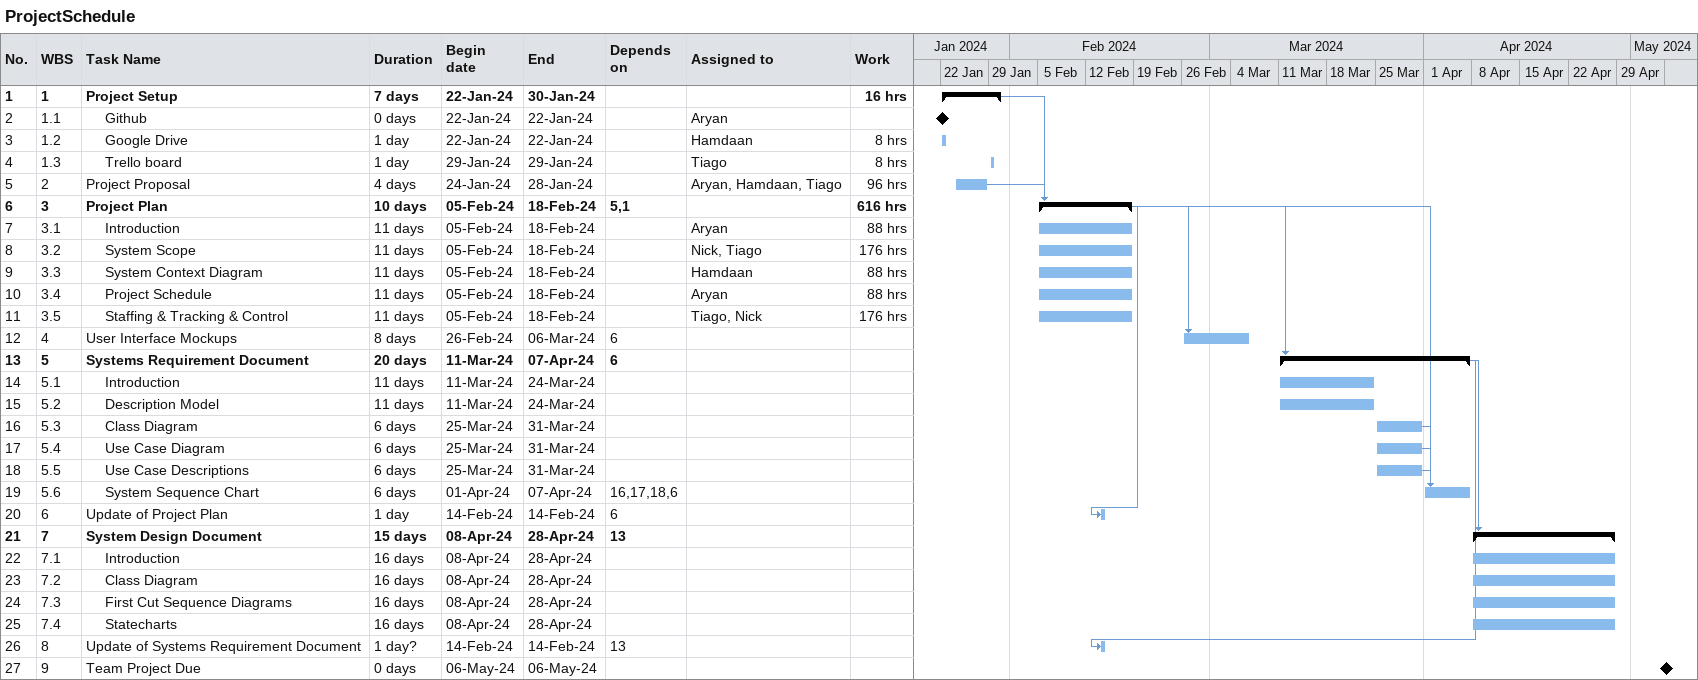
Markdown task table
ProjectSchedule

| ID | WBS | Task | Duration | Start | Finish | Predecessors | Resources | Work (h) |
|---|---|---|---|---|---|---|---|---|
| 1 | 1 | **Project Setup** | 7d | 2024-01-22 | 2024-01-30 |  |  | 16 |
| 2 | 1.1 | Github | 0d | 2024-01-22 | 2024-01-22 |  | Aryan |  |
| 3 | 1.2 | Google Drive | 1d | 2024-01-22 | 2024-01-22 |  | Hamdaan | 8 |
| 4 | 1.3 | Trello board | 1d | 2024-01-29 | 2024-01-29 |  | Tiago | 8 |
| 5 | 2 | Project Proposal | 4d | 2024-01-24 | 2024-01-28 |  | Aryan, Hamdaan, Tiago | 96 |
| 6 | 3 | **Project Plan** | 10d | 2024-02-05 | 2024-02-18 | 5, 1 |  | 616 |
| 7 | 3.1 | Introduction | 11d | 2024-02-05 | 2024-02-18 |  | Aryan | 88 |
| 8 | 3.2 | System Scope | 11d | 2024-02-05 | 2024-02-18 |  | Nick, Tiago | 176 |
| 9 | 3.3 | System Context Diagram | 11d | 2024-02-05 | 2024-02-18 |  | Hamdaan | 88 |
| 10 | 3.4 | Project Schedule | 11d | 2024-02-05 | 2024-02-18 |  | Aryan | 88 |
| 11 | 3.5 | Staffing & Tracking & Control | 11d | 2024-02-05 | 2024-02-18 |  | Tiago, Nick | 176 |
| 12 | 4 | User Interface Mockups | 8d | 2024-02-26 | 2024-03-06 | 6 |  |  |
| 13 | 5 | **Systems Requirement Document** | 20d | 2024-03-11 | 2024-04-07 | 6 |  |  |
| 14 | 5.1 | Introduction | 11d | 2024-03-11 | 2024-03-24 |  |  |  |
| 15 | 5.2 | Description Model | 11d | 2024-03-11 | 2024-03-24 |  |  |  |
| 16 | 5.3 | Class Diagram | 6d | 2024-03-25 | 2024-03-31 |  |  |  |
| 17 | 5.4 | Use Case Diagram | 6d | 2024-03-25 | 2024-03-31 |  |  |  |
| 18 | 5.5 | Use Case Descriptions | 6d | 2024-03-25 | 2024-03-31 |  |  |  |
| 19 | 5.6 | System Sequence Chart | 6d | 2024-04-01 | 2024-04-07 | 16, 17, 18, 6 |  |  |
| 20 | 6 | Update of Project Plan | 1d | 2024-02-14 | 2024-02-14 | 6 |  |  |
| 21 | 7 | **System Design Document** | 15d | 2024-04-08 | 2024-04-28 | 13 |  |  |
| 22 | 7.1 | Introduction | 16d | 2024-04-08 | 2024-04-28 |  |  |  |
| 23 | 7.2 | Class Diagram | 16d | 2024-04-08 | 2024-04-28 |  |  |  |
| 24 | 7.3 | First Cut Sequence Diagrams | 16d | 2024-04-08 | 2024-04-28 |  |  |  |
| 25 | 7.4 | Statecharts | 16d | 2024-04-08 | 2024-04-28 |  |  |  |
| 26 | 8 | Update of Systems Requirement Document | 1d? | 2024-02-14 | 2024-02-14 | 13 |  |  |
| 27 | 9 | Team Project Due | 0d | 2024-05-06 | 2024-05-06 |  |  |  |
